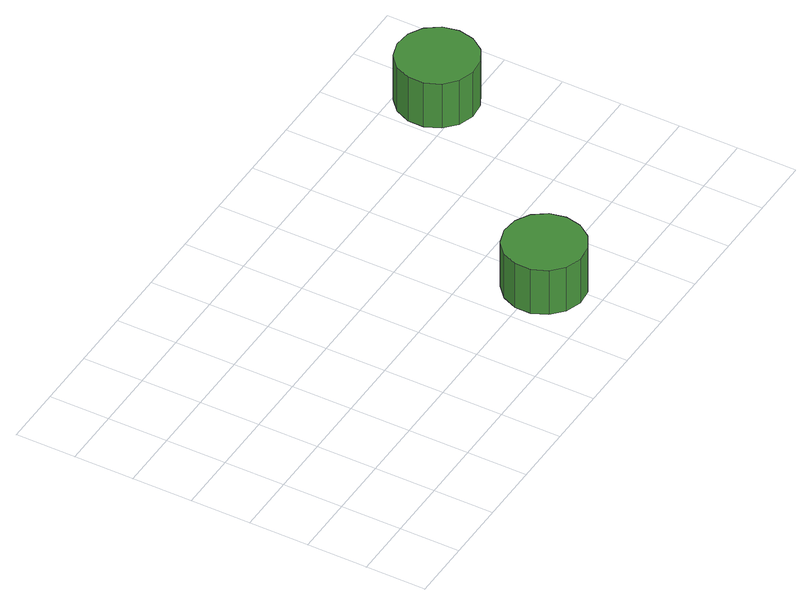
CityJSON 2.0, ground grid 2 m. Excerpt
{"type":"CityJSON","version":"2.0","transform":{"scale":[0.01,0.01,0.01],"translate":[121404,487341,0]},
"CityObjects":{
"tree1":{"type":"SolitaryVegetationObject","attributes":{"function":"something"}},
"tree2":{"type":"SolitaryVegetationObject","attributes":{"function":"something"}},
"tree3":{"type":"SolitaryVegetationObject","attributes":{"function":"something"},"geometry":[{"type":"MultiSurface","lod":"1","boundaries":[[[0,1,2,3,4,5,6,7,8,9,10,11,12,13,14]],[[15,16,17,18,19,20,21,22,23,24,25,26,27,28,29]],[[0,29,28,1]],[[1,28,27,2]],[[2,27,26,3]],[[3,26,25,4]],[[4,25,24,5]],[[5,24,23,6]],[[6,23,22,7]],[[7,22,21,8]],[[8,21,20,9]],[[9,20,19,10]],[[10,19,18,11]],[[11,18,17,12]],[[12,17,16,13]],[[13,16,15,14]],[[14,15,29,0]]]}]},
"tree4":{"type":"SolitaryVegetationObject","attributes":{"function":"something"},"geometry":[{"type":"MultiSurface","lod":"1","boundaries":[[[30,31,32,33,34,35,36,37,38,39,40,41,42,43,44]],[[45,46,47,48,49,50,51,52,53,54,55,56,57,58,59]],[[30,59,58,31]],[[31,58,57,32]],[[32,57,56,33]],[[33,56,55,34]],[[34,55,54,35]],[[35,54,53,36]],[[36,53,52,37]],[[37,52,51,38]],[[38,51,50,39]],[[39,50,49,40]],[[40,49,48,41]],[[41,48,47,42]],[[42,47,46,43]],[[43,46,45,44]],[[44,45,59,30]]]}]}
},
"vertices":[
[1302,183,183],[1291,236,183],[1259,281,183],[1212,308,183],[1157,314,183],[1105,297,183],[1065,260,183],[1043,210,183],[1043,156,183],[1065,106,183],[1105,69,183],[1157,52,183],[1212,58,183],[1259,85,183],[1291,130,183],[1291,130,11],[1259,85,11],[1212,58,11],[1157,52,11],[1105,69,11],[1065,106,11],[1043,156,11],[1043,210,11],[1065,260,11],[1105,297,11],[1157,314,11],[1212,308,11],[1259,281,11],[1291,236,11],[1302,183,11],
[1872,880,188],[1861,933,188],[1829,978,188],[1782,1005,188],[1727,1011,188],[1675,994,188],[1635,957,188],[1613,907,188],[1613,853,188],[1635,803,188],[1675,766,188],[1727,749,188],[1782,755,188],[1829,782,188],[1861,827,188],[1861,827,16],[1829,782,16],[1782,755,16],[1727,749,16],[1675,766,16],[1635,803,16],[1613,853,16],[1613,907,16],[1635,957,16],[1675,994,16],[1727,1011,16],[1782,1005,16],[1829,978,16],[1861,933,16],[1872,880,16]
]}
